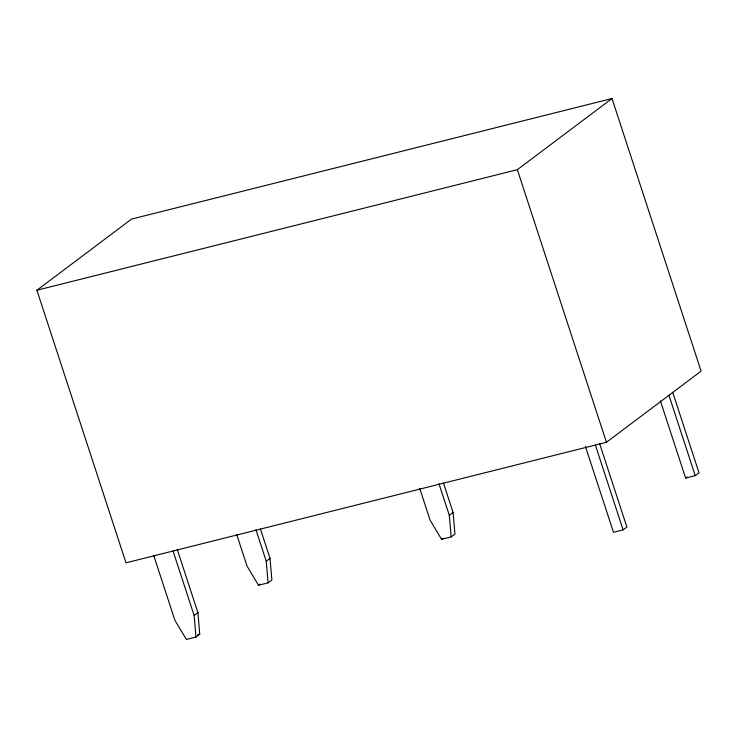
<?xml version="1.0" encoding="UTF-8"?>
<svg xmlns="http://www.w3.org/2000/svg" width="738" height="738" viewBox="0 0 738 738"><rect width="100%" height="100%" fill="white"/><g stroke="black" fill="none" stroke-linecap="round" stroke-linejoin="round"><path stroke-width="1.11" d="M36.9 290.237L131.548 219.085L612.005 98.532L701.1 371.131L606.452 442.283L125.995 562.826L36.9 290.237L517.347 169.685L612.005 98.532M153.855 555.871L174.906 620.298L186.373 639.468L195.985 637.06L194.122 615.474L197.913 612.623L177.212 549.303M236.686 534.413L247.036 566.074L258.503 585.252L268.106 582.845L266.252 561.258L270.034 558.408L260.403 528.934M258.503 585.252L260.016 584.118M195.985 637.06L199.767 634.21L197.913 612.623M268.106 582.845L271.898 579.994L270.034 558.408M419.738 488.482L430.088 520.152L441.555 539.321L451.158 536.913L449.304 515.327L453.086 512.476L443.455 483.003M441.555 539.321L443.068 538.187M451.158 536.913L454.949 534.063L453.086 512.476M660.381 400.872L685.62 478.086L687.133 476.942M585.418 446.398L613.49 532.301L623.103 529.884L626.885 527.043L599.524 443.307M685.62 478.086L695.224 475.669L699.015 472.827L672.715 392.358M197.636 634.745L199.767 634.21M668.923 395.199L695.224 475.669M517.347 169.685L606.452 442.283M595.381 445.069L623.103 529.884M438.953 483.658L449.304 515.327M255.901 529.589L266.252 561.258M173.07 551.055L194.122 615.474"/></g></svg>
